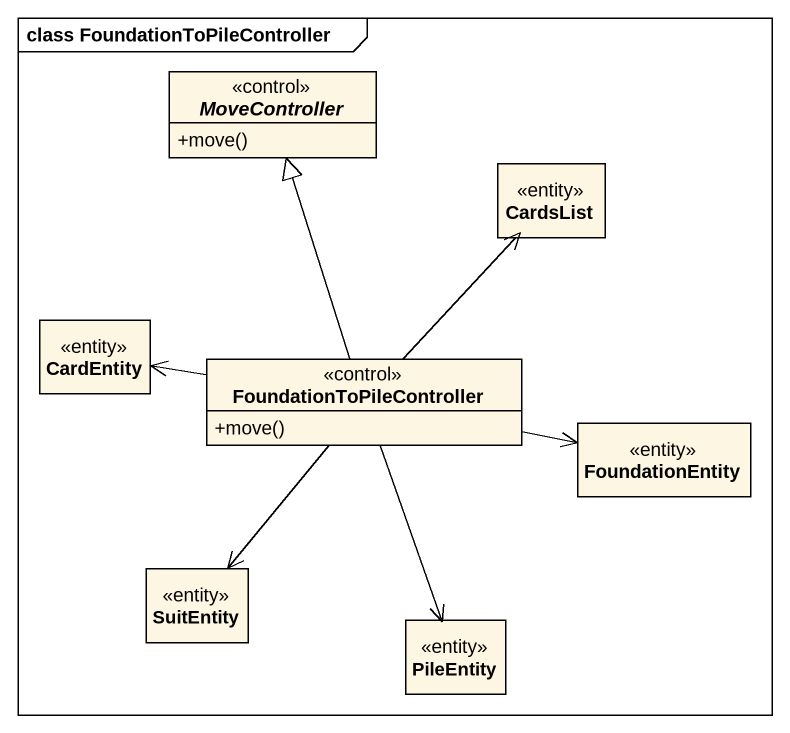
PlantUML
@startuml
mainframe class FoundationToPileController
hide circle
hide empty members
skinparam classAttributeIconSize 0
abstract class MoveController <<control>> {
  +move()
}
class CardsList <<entity>>
class CardEntity <<entity>>
class FoundationToPileController <<control>> {
  +move()
}
class FoundationEntity <<entity>>
class SuitEntity <<entity>>
class PileEntity <<entity>>
FoundationToPileController -up-|> MoveController
FoundationToPileController -up-> CardsList
FoundationToPileController -left-> CardEntity
FoundationToPileController -right-> FoundationEntity
FoundationToPileController --> SuitEntity
FoundationToPileController --> PileEntity
@enduml
